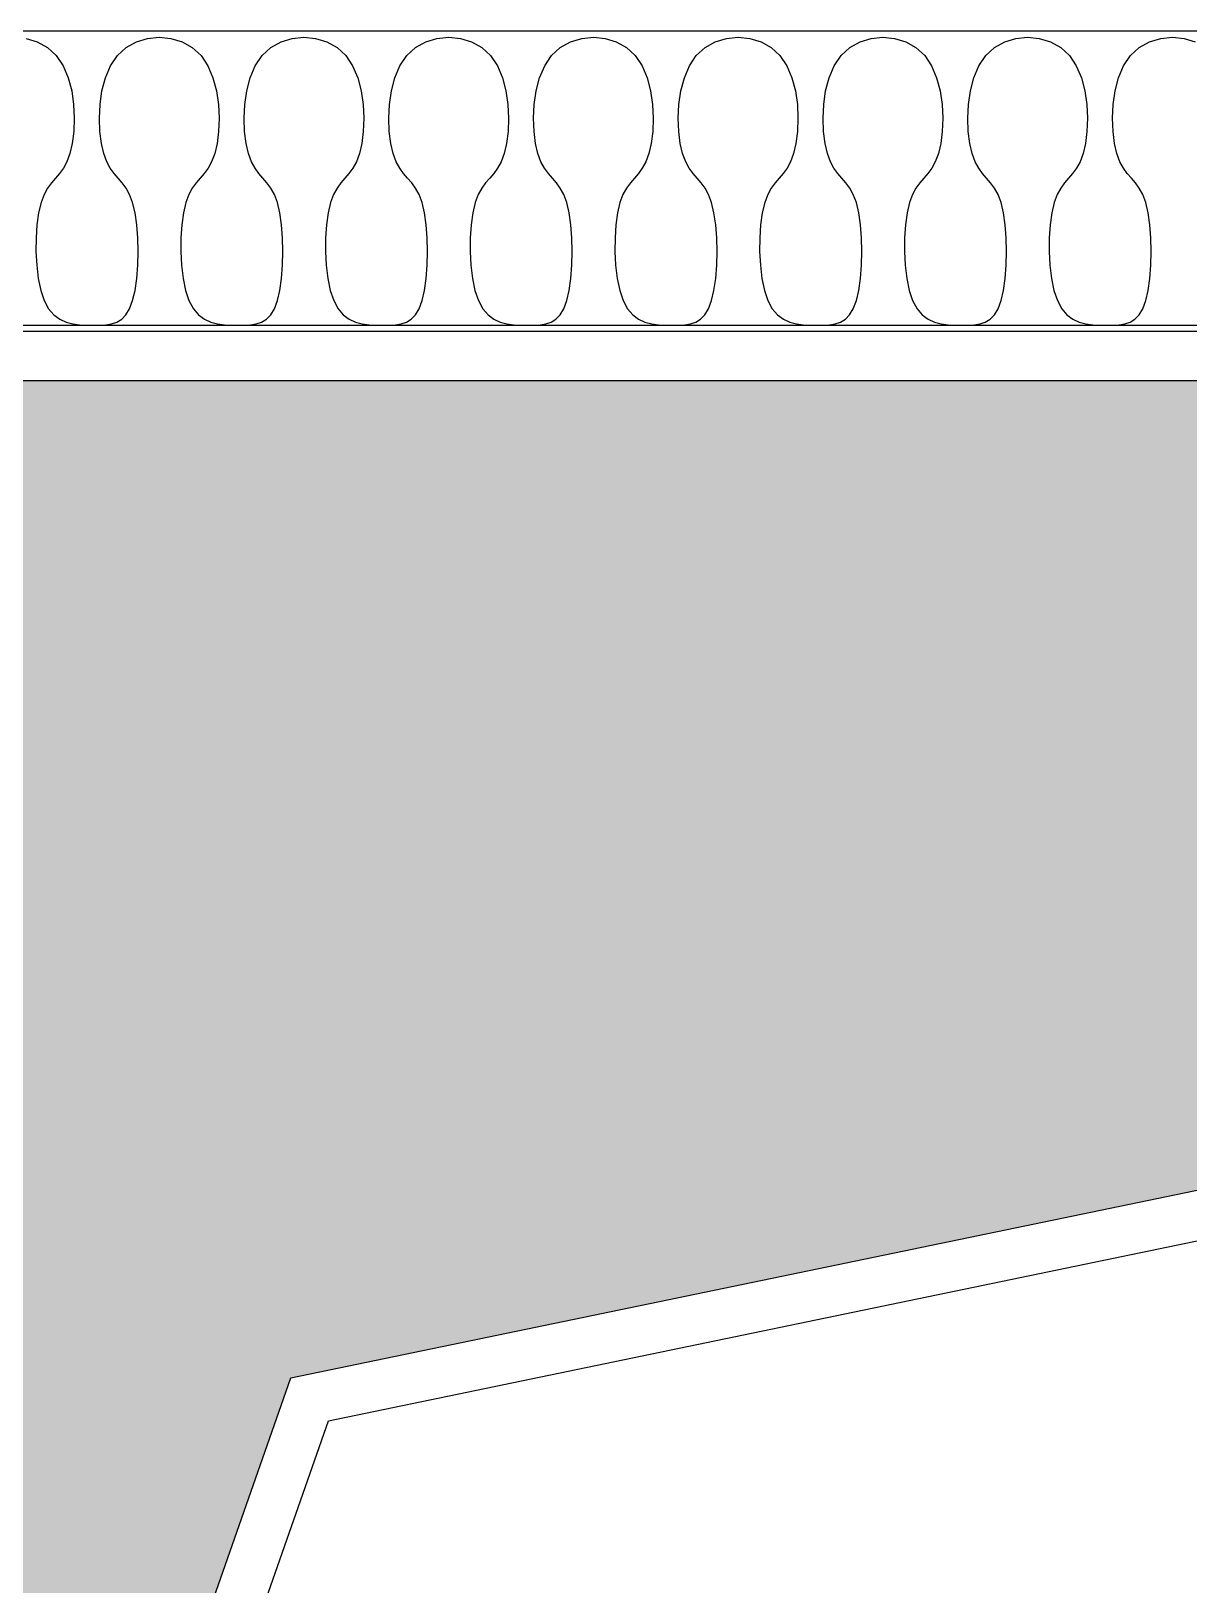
# Model space of a CAD drawing. Header units: millimetres. Extents: x -95178 to 274693, y -2232 to 263302.
# Drawn here: x 123026 to 124191, y 215302 to 216865 of the extents above; entities that cross this region are included whole.
import ezdxf

# ---------------------------------------------------------------- set-up
doc = ezdxf.new("R2010")
doc.units = ezdxf.units.MM
doc.layers.add('HATCH', color=9, linetype='Continuous')

msp = doc.modelspace()

# ---------------------------------------------------------------- linework, layer by layer
at = {"color": 4}
for p, q in [((128918.474, 216864.819, 0), (121926.474, 216864.819, 0)), ((122228.474, 216562.819, 0), (128616.474, 216562.819, 0))]:
    msp.add_line(p, q, dxfattribs=at)
at = {"color": 31}
for p, q in [((122222.474, 216568.819, 0), (128622.474, 216568.819, 0)), ((128128.661, 216512.819, 0), (122278.474, 216512.819, 0))]:
    msp.add_line(p, q, dxfattribs=at)
at = {"layer": 'HATCH'}
for p, q in [((123021.07, 216857.501, 0), (123032.33, 216854.035, 0)), ((123032.33, 216854.035, 0), (123042.604, 216848.258, 0)), ((123121.701, 216848.258, 0), (123131.976, 216854.035, 0)), ((123131.976, 216854.035, 0), (123143.236, 216857.501, 0)), ((123143.236, 216857.501, 0), (123154.99, 216858.657, 0)), ((123154.99, 216858.657, 0), (123166.743, 216857.501, 0)), ((123166.743, 216857.501, 0), (123178.004, 216854.035, 0)), ((123178.004, 216854.035, 0), (123188.278, 216848.258, 0)), ((123267.375, 216848.258, 0), (123277.65, 216854.035, 0)), ((123277.65, 216854.035, 0), (123288.91, 216857.501, 0)), ((123288.91, 216857.501, 0), (123300.664, 216858.657, 0)), ((123300.664, 216858.657, 0), (123312.417, 216857.501, 0)), ((123312.417, 216857.501, 0), (123323.678, 216854.035, 0)), ((123323.678, 216854.035, 0), (123333.952, 216848.258, 0)), ((123413.049, 216848.258, 0), (123423.324, 216854.035, 0)), ((123423.324, 216854.035, 0), (123434.584, 216857.501, 0)), ((123434.584, 216857.501, 0), (123446.338, 216858.657, 0)), ((123446.338, 216858.657, 0), (123458.091, 216857.501, 0)), ((123458.091, 216857.501, 0), (123469.352, 216854.035, 0)), ((123469.352, 216854.035, 0), (123479.626, 216848.258, 0)), ((123558.723, 216848.258, 0), (123568.997, 216854.035, 0)), ((123568.997, 216854.035, 0), (123580.258, 216857.501, 0)), ((123580.258, 216857.501, 0), (123592.012, 216858.657, 0)), ((123592.012, 216858.657, 0), (123603.765, 216857.501, 0)), ((123603.765, 216857.501, 0), (123615.026, 216854.035, 0)), ((123615.026, 216854.035, 0), (123625.3, 216848.258, 0)), ((123704.397, 216848.258, 0), (123714.671, 216854.035, 0)), ((123714.671, 216854.035, 0), (123725.932, 216857.501, 0)), ((123725.932, 216857.501, 0), (123737.686, 216858.657, 0)), ((123737.686, 216858.657, 0), (123749.439, 216857.501, 0)), ((123749.439, 216857.501, 0), (123760.7, 216854.035, 0)), ((123760.7, 216854.035, 0), (123770.974, 216848.258, 0)), ((123850.071, 216848.258, 0), (123860.345, 216854.035, 0)), ((123860.345, 216854.035, 0), (123871.606, 216857.501, 0)), ((123871.606, 216857.501, 0), (123883.36, 216858.657, 0)), ((123883.36, 216858.657, 0), (123895.113, 216857.501, 0)), ((123895.113, 216857.501, 0), (123906.374, 216854.035, 0)), ((123906.374, 216854.035, 0), (123916.648, 216848.258, 0)), ((123995.745, 216848.258, 0), (124006.019, 216854.035, 0)), ((124006.019, 216854.035, 0), (124017.28, 216857.501, 0)), ((124017.28, 216857.501, 0), (124029.034, 216858.657, 0)), ((124029.034, 216858.657, 0), (124040.787, 216857.501, 0)), ((124040.787, 216857.501, 0), (124052.048, 216854.035, 0)), ((124052.048, 216854.035, 0), (124062.322, 216848.258, 0)), ((124141.419, 216848.258, 0), (124151.693, 216854.035, 0)), ((124151.693, 216854.035, 0), (124162.954, 216857.501, 0)), ((124162.954, 216857.501, 0), (124174.707, 216858.657, 0)), ((124174.707, 216858.657, 0), (124186.461, 216857.501, 0)), ((124186.461, 216857.501, 0), (124197.722, 216854.035, 0)), ((123042.604, 216848.258, 0), (123051.399, 216840.17, 0)), ((123051.399, 216840.17, 0), (123058.33, 216829.867, 0)), ((123105.976, 216829.867, 0), (123112.907, 216840.17, 0)), ((123112.907, 216840.17, 0), (123121.701, 216848.258, 0)), ((123188.278, 216848.258, 0), (123197.073, 216840.17, 0)), ((123197.073, 216840.17, 0), (123204.004, 216829.867, 0)), ((123251.65, 216829.867, 0), (123258.581, 216840.17, 0)), ((123258.581, 216840.17, 0), (123267.375, 216848.258, 0)), ((123333.952, 216848.258, 0), (123342.747, 216840.17, 0)), ((123342.747, 216840.17, 0), (123349.678, 216829.867, 0)), ((123397.323, 216829.867, 0), (123404.255, 216840.17, 0)), ((123404.255, 216840.17, 0), (123413.049, 216848.258, 0)), ((123479.626, 216848.258, 0), (123488.421, 216840.17, 0)), ((123488.421, 216840.17, 0), (123495.352, 216829.867, 0)), ((123542.997, 216829.867, 0), (123549.929, 216840.17, 0)), ((123549.929, 216840.17, 0), (123558.723, 216848.258, 0)), ((123625.3, 216848.258, 0), (123634.095, 216840.17, 0)), ((123634.095, 216840.17, 0), (123641.026, 216829.867, 0)), ((123688.671, 216829.867, 0), (123695.603, 216840.17, 0)), ((123695.603, 216840.17, 0), (123704.397, 216848.258, 0)), ((123770.974, 216848.258, 0), (123779.769, 216840.17, 0)), ((123779.769, 216840.17, 0), (123786.7, 216829.867, 0)), ((123834.345, 216829.867, 0), (123841.276, 216840.17, 0)), ((123841.276, 216840.17, 0), (123850.071, 216848.258, 0)), ((123916.648, 216848.258, 0), (123925.443, 216840.17, 0)), ((123925.443, 216840.17, 0), (123932.374, 216829.867, 0)), ((123980.019, 216829.867, 0), (123986.95, 216840.17, 0)), ((123986.95, 216840.17, 0), (123995.745, 216848.258, 0)), ((124062.322, 216848.258, 0), (124071.117, 216840.17, 0)), ((124071.117, 216840.17, 0), (124078.048, 216829.867, 0)), ((124125.693, 216829.867, 0), (124132.624, 216840.17, 0)), ((124132.624, 216840.17, 0), (124141.419, 216848.258, 0)), ((123058.33, 216829.867, 0), (123063.45, 216817.832, 0)), ((123100.856, 216817.832, 0), (123105.976, 216829.867, 0)), ((123204.004, 216829.867, 0), (123209.124, 216817.832, 0)), ((123246.53, 216817.832, 0), (123251.65, 216829.867, 0)), ((123349.678, 216829.867, 0), (123354.798, 216817.832, 0)), ((123392.204, 216817.832, 0), (123397.323, 216829.867, 0)), ((123495.352, 216829.867, 0), (123500.472, 216817.832, 0)), ((123537.878, 216817.832, 0), (123542.997, 216829.867, 0)), ((123641.026, 216829.867, 0), (123646.146, 216817.832, 0)), ((123683.552, 216817.832, 0), (123688.671, 216829.867, 0)), ((123786.7, 216829.867, 0), (123791.82, 216817.832, 0)), ((123829.226, 216817.832, 0), (123834.345, 216829.867, 0)), ((123932.374, 216829.867, 0), (123937.494, 216817.832, 0)), ((123974.9, 216817.832, 0), (123980.019, 216829.867, 0)), ((124078.048, 216829.867, 0), (124083.167, 216817.832, 0)), ((124120.574, 216817.832, 0), (124125.693, 216829.867, 0)), ((123063.45, 216817.832, 0), (123066.919, 216804.641, 0)), ((123097.386, 216804.641, 0), (123100.856, 216817.832, 0)), ((123209.124, 216817.832, 0), (123212.593, 216804.641, 0)), ((123243.06, 216804.641, 0), (123246.53, 216817.832, 0)), ((123354.798, 216817.832, 0), (123358.267, 216804.641, 0)), ((123388.734, 216804.641, 0), (123392.204, 216817.832, 0)), ((123500.472, 216817.832, 0), (123503.941, 216804.641, 0)), ((123534.408, 216804.641, 0), (123537.878, 216817.832, 0)), ((123646.146, 216817.832, 0), (123649.615, 216804.641, 0)), ((123680.082, 216804.641, 0), (123683.552, 216817.832, 0)), ((123791.82, 216817.832, 0), (123795.289, 216804.641, 0)), ((123825.756, 216804.641, 0), (123829.226, 216817.832, 0)), ((123937.494, 216817.832, 0), (123940.963, 216804.641, 0)), ((123971.43, 216804.641, 0), (123974.9, 216817.832, 0)), ((124083.167, 216817.832, 0), (124086.637, 216804.641, 0)), ((124117.104, 216804.641, 0), (124120.574, 216817.832, 0)), ((123066.919, 216804.641, 0), (123068.9, 216790.872, 0)), ((123068.9, 216790.872, 0), (123069.553, 216777.103, 0)), ((123094.753, 216777.103, 0), (123095.406, 216790.872, 0)), ((123095.406, 216790.872, 0), (123097.386, 216804.641, 0)), ((123212.593, 216804.641, 0), (123214.574, 216790.872, 0)), ((123214.574, 216790.872, 0), (123215.227, 216777.103, 0)), ((123240.427, 216777.103, 0), (123241.08, 216790.872, 0)), ((123241.08, 216790.872, 0), (123243.06, 216804.641, 0)), ((123358.267, 216804.641, 0), (123360.248, 216790.872, 0)), ((123360.248, 216790.872, 0), (123360.901, 216777.103, 0)), ((123386.101, 216777.103, 0), (123386.754, 216790.872, 0)), ((123386.754, 216790.872, 0), (123388.734, 216804.641, 0)), ((123503.941, 216804.641, 0), (123505.922, 216790.872, 0)), ((123505.922, 216790.872, 0), (123506.575, 216777.103, 0)), ((123531.775, 216777.103, 0), (123532.428, 216790.872, 0)), ((123532.428, 216790.872, 0), (123534.408, 216804.641, 0)), ((123649.615, 216804.641, 0), (123651.596, 216790.872, 0)), ((123651.596, 216790.872, 0), (123652.249, 216777.103, 0)), ((123677.449, 216777.103, 0), (123678.102, 216790.872, 0)), ((123678.102, 216790.872, 0), (123680.082, 216804.641, 0)), ((123795.289, 216804.641, 0), (123797.27, 216790.872, 0)), ((123797.27, 216790.872, 0), (123797.922, 216777.103, 0)), ((123823.123, 216777.103, 0), (123823.776, 216790.872, 0)), ((123823.776, 216790.872, 0), (123825.756, 216804.641, 0)), ((123940.963, 216804.641, 0), (123942.944, 216790.872, 0)), ((123942.944, 216790.872, 0), (123943.596, 216777.103, 0)), ((123968.797, 216777.103, 0), (123969.449, 216790.872, 0)), ((123969.449, 216790.872, 0), (123971.43, 216804.641, 0)), ((124086.637, 216804.641, 0), (124088.618, 216790.872, 0)), ((124088.618, 216790.872, 0), (124089.27, 216777.103, 0)), ((124114.471, 216777.103, 0), (124115.123, 216790.872, 0)), ((124115.123, 216790.872, 0), (124117.104, 216804.641, 0)), ((123069.553, 216777.103, 0), (123069.039, 216763.912, 0)), ((123095.267, 216763.912, 0), (123094.753, 216777.103, 0)), ((123215.227, 216777.103, 0), (123214.713, 216763.912, 0)), ((123240.941, 216763.912, 0), (123240.427, 216777.103, 0)), ((123360.901, 216777.103, 0), (123360.387, 216763.912, 0)), ((123386.614, 216763.912, 0), (123386.101, 216777.103, 0)), ((123506.575, 216777.103, 0), (123506.061, 216763.912, 0)), ((123532.288, 216763.912, 0), (123531.775, 216777.103, 0)), ((123652.249, 216777.103, 0), (123651.735, 216763.912, 0)), ((123677.962, 216763.912, 0), (123677.449, 216777.103, 0)), ((123797.922, 216777.103, 0), (123797.409, 216763.912, 0)), ((123823.636, 216763.912, 0), (123823.123, 216777.103, 0)), ((123943.596, 216777.103, 0), (123943.083, 216763.912, 0)), ((123969.31, 216763.912, 0), (123968.797, 216777.103, 0)), ((124089.27, 216777.103, 0), (124088.757, 216763.912, 0)), ((124114.984, 216763.912, 0), (124114.471, 216777.103, 0)), ((123069.039, 216763.912, 0), (123067.52, 216751.876, 0)), ((123096.786, 216751.876, 0), (123095.267, 216763.912, 0)), ((123214.713, 216763.912, 0), (123213.194, 216751.876, 0)), ((123242.459, 216751.876, 0), (123240.941, 216763.912, 0)), ((123360.387, 216763.912, 0), (123358.868, 216751.876, 0)), ((123388.133, 216751.876, 0), (123386.614, 216763.912, 0)), ((123506.061, 216763.912, 0), (123504.542, 216751.876, 0)), ((123533.807, 216751.876, 0), (123532.288, 216763.912, 0)), ((123651.735, 216763.912, 0), (123650.216, 216751.876, 0)), ((123679.481, 216751.876, 0), (123677.962, 216763.912, 0)), ((123797.409, 216763.912, 0), (123795.89, 216751.876, 0)), ((123825.155, 216751.876, 0), (123823.636, 216763.912, 0)), ((123943.083, 216763.912, 0), (123941.564, 216751.876, 0)), ((123970.829, 216751.876, 0), (123969.31, 216763.912, 0)), ((124088.757, 216763.912, 0), (124087.238, 216751.876, 0)), ((124116.503, 216751.876, 0), (124114.984, 216763.912, 0)), ((123067.52, 216751.876, 0), (123065.157, 216741.574, 0)), ((123099.149, 216741.574, 0), (123096.786, 216751.876, 0)), ((123213.194, 216751.876, 0), (123210.831, 216741.574, 0)), ((123244.822, 216741.574, 0), (123242.459, 216751.876, 0)), ((123358.868, 216751.876, 0), (123356.505, 216741.574, 0)), ((123390.496, 216741.574, 0), (123388.133, 216751.876, 0)), ((123504.542, 216751.876, 0), (123502.179, 216741.574, 0)), ((123536.17, 216741.574, 0), (123533.807, 216751.876, 0)), ((123650.216, 216751.876, 0), (123647.853, 216741.574, 0)), ((123681.844, 216741.574, 0), (123679.481, 216751.876, 0)), ((123795.89, 216751.876, 0), (123793.527, 216741.574, 0)), ((123827.518, 216741.574, 0), (123825.155, 216751.876, 0)), ((123941.564, 216751.876, 0), (123939.201, 216741.574, 0)), ((123973.192, 216741.574, 0), (123970.829, 216751.876, 0)), ((124087.238, 216751.876, 0), (124084.875, 216741.574, 0)), ((124118.866, 216741.574, 0), (124116.503, 216751.876, 0)), ((123058.557, 216726.938, 0), (123054.659, 216721.643, 0)), ((123062.113, 216733.389, 0), (123058.557, 216726.938, 0)), ((123065.157, 216741.574, 0), (123062.113, 216733.389, 0)), ((123102.193, 216733.389, 0), (123099.149, 216741.574, 0)), ((123105.749, 216726.938, 0), (123102.193, 216733.389, 0)), ((123109.647, 216721.643, 0), (123105.749, 216726.938, 0)), ((123204.231, 216726.938, 0), (123200.333, 216721.643, 0)), ((123207.787, 216733.389, 0), (123204.231, 216726.938, 0)), ((123210.831, 216741.574, 0), (123207.787, 216733.389, 0)), ((123247.867, 216733.389, 0), (123244.822, 216741.574, 0)), ((123251.423, 216726.938, 0), (123247.867, 216733.389, 0)), ((123255.321, 216721.643, 0), (123251.423, 216726.938, 0)), ((123349.905, 216726.938, 0), (123346.007, 216721.643, 0)), ((123353.461, 216733.389, 0), (123349.905, 216726.938, 0)), ((123356.505, 216741.574, 0), (123353.461, 216733.389, 0)), ((123393.541, 216733.389, 0), (123390.496, 216741.574, 0)), ((123397.097, 216726.938, 0), (123393.541, 216733.389, 0)), ((123400.995, 216721.643, 0), (123397.097, 216726.938, 0)), ((123495.579, 216726.938, 0), (123491.681, 216721.643, 0)), ((123499.135, 216733.389, 0), (123495.579, 216726.938, 0)), ((123502.179, 216741.574, 0), (123499.135, 216733.389, 0)), ((123539.215, 216733.389, 0), (123536.17, 216741.574, 0)), ((123542.771, 216726.938, 0), (123539.215, 216733.389, 0)), ((123546.669, 216721.643, 0), (123542.771, 216726.938, 0)), ((123641.252, 216726.938, 0), (123637.355, 216721.643, 0)), ((123644.809, 216733.389, 0), (123641.252, 216726.938, 0)), ((123647.853, 216741.574, 0), (123644.809, 216733.389, 0)), ((123684.889, 216733.389, 0), (123681.844, 216741.574, 0)), ((123688.445, 216726.938, 0), (123684.889, 216733.389, 0)), ((123692.343, 216721.643, 0), (123688.445, 216726.938, 0)), ((123786.926, 216726.938, 0), (123783.029, 216721.643, 0)), ((123790.483, 216733.389, 0), (123786.926, 216726.938, 0)), ((123793.527, 216741.574, 0), (123790.483, 216733.389, 0)), ((123830.562, 216733.389, 0), (123827.518, 216741.574, 0)), ((123834.119, 216726.938, 0), (123830.562, 216733.389, 0)), ((123838.016, 216721.643, 0), (123834.119, 216726.938, 0)), ((123932.6, 216726.938, 0), (123928.703, 216721.643, 0)), ((123936.157, 216733.389, 0), (123932.6, 216726.938, 0)), ((123939.201, 216741.574, 0), (123936.157, 216733.389, 0)), ((123976.236, 216733.389, 0), (123973.192, 216741.574, 0)), ((123979.793, 216726.938, 0), (123976.236, 216733.389, 0)), ((123983.69, 216721.643, 0), (123979.793, 216726.938, 0)), ((124078.274, 216726.938, 0), (124074.377, 216721.643, 0)), ((124081.831, 216733.389, 0), (124078.274, 216726.938, 0)), ((124084.875, 216741.574, 0), (124081.831, 216733.389, 0)), ((124121.91, 216733.389, 0), (124118.866, 216741.574, 0)), ((124125.467, 216726.938, 0), (124121.91, 216733.389, 0)), ((124129.364, 216721.643, 0), (124125.467, 216726.938, 0)), ((123046.522, 216712.207, 0), (123042.624, 216706.911, 0)), ((123050.591, 216716.925, 0), (123046.522, 216712.207, 0)), ((123054.659, 216721.643, 0), (123050.591, 216716.925, 0)), ((123113.715, 216716.925, 0), (123109.647, 216721.643, 0)), ((123117.784, 216712.207, 0), (123113.715, 216716.925, 0)), ((123121.681, 216706.911, 0), (123117.784, 216712.207, 0)), ((123192.196, 216712.207, 0), (123188.298, 216706.911, 0)), ((123196.264, 216716.925, 0), (123192.196, 216712.207, 0)), ((123200.333, 216721.643, 0), (123196.264, 216716.925, 0)), ((123259.389, 216716.925, 0), (123255.321, 216721.643, 0)), ((123263.458, 216712.207, 0), (123259.389, 216716.925, 0)), ((123267.355, 216706.911, 0), (123263.458, 216712.207, 0)), ((123337.87, 216712.207, 0), (123333.972, 216706.911, 0)), ((123341.938, 216716.925, 0), (123337.87, 216712.207, 0)), ((123346.007, 216721.643, 0), (123341.938, 216716.925, 0)), ((123405.063, 216716.925, 0), (123400.995, 216721.643, 0)), ((123409.131, 216712.207, 0), (123405.063, 216716.925, 0)), ((123413.029, 216706.911, 0), (123409.131, 216712.207, 0)), ((123483.544, 216712.207, 0), (123479.646, 216706.911, 0)), ((123487.612, 216716.925, 0), (123483.544, 216712.207, 0)), ((123491.681, 216721.643, 0), (123487.612, 216716.925, 0)), ((123550.737, 216716.925, 0), (123546.669, 216721.643, 0)), ((123554.805, 216712.207, 0), (123550.737, 216716.925, 0)), ((123558.703, 216706.911, 0), (123554.805, 216712.207, 0)), ((123629.218, 216712.207, 0), (123625.32, 216706.911, 0)), ((123633.286, 216716.925, 0), (123629.218, 216712.207, 0)), ((123637.355, 216721.643, 0), (123633.286, 216716.925, 0)), ((123696.411, 216716.925, 0), (123692.343, 216721.643, 0)), ((123700.479, 216712.207, 0), (123696.411, 216716.925, 0)), ((123704.377, 216706.911, 0), (123700.479, 216712.207, 0)), ((123774.892, 216712.207, 0), (123770.994, 216706.911, 0)), ((123778.96, 216716.925, 0), (123774.892, 216712.207, 0)), ((123783.029, 216721.643, 0), (123778.96, 216716.925, 0)), ((123842.085, 216716.925, 0), (123838.016, 216721.643, 0)), ((123846.153, 216712.207, 0), (123842.085, 216716.925, 0)), ((123850.051, 216706.911, 0), (123846.153, 216712.207, 0)), ((123920.566, 216712.207, 0), (123916.668, 216706.911, 0)), ((123924.634, 216716.925, 0), (123920.566, 216712.207, 0)), ((123928.703, 216721.643, 0), (123924.634, 216716.925, 0)), ((123987.759, 216716.925, 0), (123983.69, 216721.643, 0)), ((123991.827, 216712.207, 0), (123987.759, 216716.925, 0)), ((123995.725, 216706.911, 0), (123991.827, 216712.207, 0)), ((124066.24, 216712.207, 0), (124062.342, 216706.911, 0)), ((124070.308, 216716.925, 0), (124066.24, 216712.207, 0)), ((124074.377, 216721.643, 0), (124070.308, 216716.925, 0)), ((124133.433, 216716.925, 0), (124129.364, 216721.643, 0)), ((124137.501, 216712.207, 0), (124133.433, 216716.925, 0)), ((124141.399, 216706.911, 0), (124137.501, 216712.207, 0)), ((123039.068, 216700.46, 0), (123036.024, 216692.276, 0)), ((123042.624, 216706.911, 0), (123039.068, 216700.46, 0)), ((123125.238, 216700.46, 0), (123121.681, 216706.911, 0)), ((123128.282, 216692.276, 0), (123125.238, 216700.46, 0)), ((123184.742, 216700.46, 0), (123181.698, 216692.276, 0)), ((123188.298, 216706.911, 0), (123184.742, 216700.46, 0)), ((123270.912, 216700.46, 0), (123267.355, 216706.911, 0)), ((123273.956, 216692.276, 0), (123270.912, 216700.46, 0)), ((123330.416, 216700.46, 0), (123327.372, 216692.276, 0)), ((123333.972, 216706.911, 0), (123330.416, 216700.46, 0)), ((123416.586, 216700.46, 0), (123413.029, 216706.911, 0)), ((123419.63, 216692.276, 0), (123416.586, 216700.46, 0)), ((123476.09, 216700.46, 0), (123473.046, 216692.276, 0)), ((123479.646, 216706.911, 0), (123476.09, 216700.46, 0)), ((123562.259, 216700.46, 0), (123558.703, 216706.911, 0)), ((123565.304, 216692.276, 0), (123562.259, 216700.46, 0)), ((123621.764, 216700.46, 0), (123618.72, 216692.276, 0)), ((123625.32, 216706.911, 0), (123621.764, 216700.46, 0)), ((123707.933, 216700.46, 0), (123704.377, 216706.911, 0)), ((123710.978, 216692.276, 0), (123707.933, 216700.46, 0)), ((123767.438, 216700.46, 0), (123764.394, 216692.276, 0)), ((123770.994, 216706.911, 0), (123767.438, 216700.46, 0)), ((123853.607, 216700.46, 0), (123850.051, 216706.911, 0)), ((123856.652, 216692.276, 0), (123853.607, 216700.46, 0)), ((123913.112, 216700.46, 0), (123910.068, 216692.276, 0)), ((123916.668, 216706.911, 0), (123913.112, 216700.46, 0)), ((123999.281, 216700.46, 0), (123995.725, 216706.911, 0)), ((124002.326, 216692.276, 0), (123999.281, 216700.46, 0)), ((124058.786, 216700.46, 0), (124055.742, 216692.276, 0)), ((124062.342, 216706.911, 0), (124058.786, 216700.46, 0)), ((124144.955, 216700.46, 0), (124141.399, 216706.911, 0)), ((124147.999, 216692.276, 0), (124144.955, 216700.46, 0)), ((123033.64, 216681.973, 0), (123031.978, 216669.937, 0)), ((123036.024, 216692.276, 0), (123033.64, 216681.973, 0)), ((123130.672, 216681.973, 0), (123128.282, 216692.276, 0)), ((123132.379, 216669.937, 0), (123130.672, 216681.973, 0)), ((123179.314, 216681.973, 0), (123177.652, 216669.937, 0)), ((123181.698, 216692.276, 0), (123179.314, 216681.973, 0)), ((123276.346, 216681.973, 0), (123273.956, 216692.276, 0)), ((123278.053, 216669.937, 0), (123276.346, 216681.973, 0)), ((123324.988, 216681.973, 0), (123323.325, 216669.937, 0)), ((123327.372, 216692.276, 0), (123324.988, 216681.973, 0)), ((123422.02, 216681.973, 0), (123419.63, 216692.276, 0)), ((123423.727, 216669.937, 0), (123422.02, 216681.973, 0)), ((123470.662, 216681.973, 0), (123468.999, 216669.937, 0)), ((123473.046, 216692.276, 0), (123470.662, 216681.973, 0)), ((123567.694, 216681.973, 0), (123565.304, 216692.276, 0)), ((123569.401, 216669.937, 0), (123567.694, 216681.973, 0)), ((123616.336, 216681.973, 0), (123614.673, 216669.937, 0)), ((123618.72, 216692.276, 0), (123616.336, 216681.973, 0)), ((123713.367, 216681.973, 0), (123710.978, 216692.276, 0)), ((123715.075, 216669.937, 0), (123713.367, 216681.973, 0)), ((123762.01, 216681.973, 0), (123760.347, 216669.937, 0)), ((123764.394, 216692.276, 0), (123762.01, 216681.973, 0)), ((123859.041, 216681.973, 0), (123856.652, 216692.276, 0)), ((123860.748, 216669.937, 0), (123859.041, 216681.973, 0)), ((123907.684, 216681.973, 0), (123906.021, 216669.937, 0)), ((123910.068, 216692.276, 0), (123907.684, 216681.973, 0)), ((124004.715, 216681.973, 0), (124002.326, 216692.276, 0)), ((124006.422, 216669.937, 0), (124004.715, 216681.973, 0)), ((124053.358, 216681.973, 0), (124051.695, 216669.937, 0)), ((124055.742, 216692.276, 0), (124053.358, 216681.973, 0)), ((124150.389, 216681.973, 0), (124147.999, 216692.276, 0)), ((124152.096, 216669.937, 0), (124150.389, 216681.973, 0)), ((123031.978, 216669.937, 0), (123031.073, 216656.746, 0)), ((123133.403, 216656.746, 0), (123132.379, 216669.937, 0)), ((123177.652, 216669.937, 0), (123176.747, 216656.746, 0)), ((123279.077, 216656.746, 0), (123278.053, 216669.937, 0)), ((123323.325, 216669.937, 0), (123322.421, 216656.746, 0)), ((123424.751, 216656.746, 0), (123423.727, 216669.937, 0)), ((123468.999, 216669.937, 0), (123468.095, 216656.746, 0)), ((123570.425, 216656.746, 0), (123569.401, 216669.937, 0)), ((123614.673, 216669.937, 0), (123613.769, 216656.746, 0)), ((123716.099, 216656.746, 0), (123715.075, 216669.937, 0)), ((123760.347, 216669.937, 0), (123759.443, 216656.746, 0)), ((123861.773, 216656.746, 0), (123860.748, 216669.937, 0)), ((123906.021, 216669.937, 0), (123905.117, 216656.746, 0)), ((124007.447, 216656.746, 0), (124006.422, 216669.937, 0)), ((124051.695, 216669.937, 0), (124050.791, 216656.746, 0)), ((124153.121, 216656.746, 0), (124152.096, 216669.937, 0)), ((123031.073, 216656.746, 0), (123030.966, 216642.978, 0)), ((123133.744, 216642.978, 0), (123133.403, 216656.746, 0)), ((123176.747, 216656.746, 0), (123176.64, 216642.978, 0)), ((123279.418, 216642.978, 0), (123279.077, 216656.746, 0)), ((123322.421, 216656.746, 0), (123322.314, 216642.978, 0)), ((123425.092, 216642.978, 0), (123424.751, 216656.746, 0)), ((123468.095, 216656.746, 0), (123467.988, 216642.978, 0)), ((123570.766, 216642.978, 0), (123570.425, 216656.746, 0)), ((123613.769, 216656.746, 0), (123613.662, 216642.978, 0)), ((123716.44, 216642.978, 0), (123716.099, 216656.746, 0)), ((123759.443, 216656.746, 0), (123759.336, 216642.978, 0)), ((123862.114, 216642.978, 0), (123861.773, 216656.746, 0)), ((123905.117, 216656.746, 0), (123905.01, 216642.978, 0)), ((124007.788, 216642.978, 0), (124007.447, 216656.746, 0)), ((124050.791, 216656.746, 0), (124050.684, 216642.978, 0)), ((124153.462, 216642.978, 0), (124153.121, 216656.746, 0)), ((123030.966, 216642.978, 0), (123031.693, 216629.209, 0)), ((123133.403, 216629.209, 0), (123133.744, 216642.978, 0)), ((123176.64, 216642.978, 0), (123177.367, 216629.209, 0)), ((123279.077, 216629.209, 0), (123279.418, 216642.978, 0)), ((123322.314, 216642.978, 0), (123323.041, 216629.209, 0)), ((123424.751, 216629.209, 0), (123425.092, 216642.978, 0)), ((123467.988, 216642.978, 0), (123468.715, 216629.209, 0)), ((123570.425, 216629.209, 0), (123570.766, 216642.978, 0)), ((123613.662, 216642.978, 0), (123614.389, 216629.209, 0)), ((123716.099, 216629.209, 0), (123716.44, 216642.978, 0)), ((123759.336, 216642.978, 0), (123760.063, 216629.209, 0)), ((123861.773, 216629.209, 0), (123862.114, 216642.978, 0)), ((123905.01, 216642.978, 0), (123905.737, 216629.209, 0)), ((124007.447, 216629.209, 0), (124007.788, 216642.978, 0)), ((124050.684, 216642.978, 0), (124051.411, 216629.209, 0)), ((124153.121, 216629.209, 0), (124153.462, 216642.978, 0)), ((123031.693, 216629.209, 0), (123033.293, 216616.018, 0)), ((123132.379, 216616.018, 0), (123133.403, 216629.209, 0)), ((123177.367, 216629.209, 0), (123178.967, 216616.018, 0)), ((123278.053, 216616.018, 0), (123279.077, 216629.209, 0)), ((123323.041, 216629.209, 0), (123324.641, 216616.018, 0)), ((123423.727, 216616.018, 0), (123424.751, 216629.209, 0)), ((123468.715, 216629.209, 0), (123470.315, 216616.018, 0)), ((123569.401, 216616.018, 0), (123570.425, 216629.209, 0)), ((123614.389, 216629.209, 0), (123615.989, 216616.018, 0)), ((123715.075, 216616.018, 0), (123716.099, 216629.209, 0)), ((123760.063, 216629.209, 0), (123761.663, 216616.018, 0)), ((123860.748, 216616.018, 0), (123861.773, 216629.209, 0)), ((123905.737, 216629.209, 0), (123907.336, 216616.018, 0)), ((124006.422, 216616.018, 0), (124007.447, 216629.209, 0)), ((124051.411, 216629.209, 0), (124053.01, 216616.018, 0)), ((124152.096, 216616.018, 0), (124153.121, 216629.209, 0)), ((123033.293, 216616.018, 0), (123035.803, 216603.982, 0)), ((123035.803, 216603.982, 0), (123039.261, 216593.68, 0)), ((123128.282, 216593.68, 0), (123130.672, 216603.982, 0)), ((123130.672, 216603.982, 0), (123132.379, 216616.018, 0)), ((123178.967, 216616.018, 0), (123181.477, 216603.982, 0)), ((123181.477, 216603.982, 0), (123184.935, 216593.68, 0)), ((123273.956, 216593.68, 0), (123276.346, 216603.982, 0)), ((123276.346, 216603.982, 0), (123278.053, 216616.018, 0)), ((123324.641, 216616.018, 0), (123327.151, 216603.982, 0)), ((123327.151, 216603.982, 0), (123330.609, 216593.68, 0)), ((123419.63, 216593.68, 0), (123422.02, 216603.982, 0)), ((123422.02, 216603.982, 0), (123423.727, 216616.018, 0)), ((123470.315, 216616.018, 0), (123472.825, 216603.982, 0)), ((123472.825, 216603.982, 0), (123476.283, 216593.68, 0)), ((123565.304, 216593.68, 0), (123567.694, 216603.982, 0)), ((123567.694, 216603.982, 0), (123569.401, 216616.018, 0)), ((123615.989, 216616.018, 0), (123618.499, 216603.982, 0)), ((123618.499, 216603.982, 0), (123621.957, 216593.68, 0)), ((123710.978, 216593.68, 0), (123713.367, 216603.982, 0)), ((123713.367, 216603.982, 0), (123715.075, 216616.018, 0)), ((123761.663, 216616.018, 0), (123764.173, 216603.982, 0)), ((123764.173, 216603.982, 0), (123767.631, 216593.68, 0)), ((123856.652, 216593.68, 0), (123859.041, 216603.982, 0)), ((123859.041, 216603.982, 0), (123860.748, 216616.018, 0)), ((123907.336, 216616.018, 0), (123909.847, 216603.982, 0)), ((123909.847, 216603.982, 0), (123913.305, 216593.68, 0)), ((124002.326, 216593.68, 0), (124004.715, 216603.982, 0)), ((124004.715, 216603.982, 0), (124006.422, 216616.018, 0)), ((124053.01, 216616.018, 0), (124055.52, 216603.982, 0)), ((124055.52, 216603.982, 0), (124058.979, 216593.68, 0)), ((124147.999, 216593.68, 0), (124150.389, 216603.982, 0)), ((124150.389, 216603.982, 0), (124152.096, 216616.018, 0)), ((123039.261, 216593.68, 0), (123043.673, 216585.543, 0)), ((123125.217, 216585.543, 0), (123128.282, 216593.68, 0)), ((123184.935, 216593.68, 0), (123189.347, 216585.543, 0)), ((123270.891, 216585.543, 0), (123273.956, 216593.68, 0)), ((123330.609, 216593.68, 0), (123335.021, 216585.543, 0)), ((123416.565, 216585.543, 0), (123419.63, 216593.68, 0)), ((123476.283, 216593.68, 0), (123480.695, 216585.543, 0)), ((123562.239, 216585.543, 0), (123565.304, 216593.68, 0)), ((123621.957, 216593.68, 0), (123626.369, 216585.543, 0)), ((123707.913, 216585.543, 0), (123710.978, 216593.68, 0)), ((123767.631, 216593.68, 0), (123772.043, 216585.543, 0)), ((123853.587, 216585.543, 0), (123856.652, 216593.68, 0)), ((123913.305, 216593.68, 0), (123917.717, 216585.543, 0)), ((123999.261, 216585.543, 0), (124002.326, 216593.68, 0)), ((124058.979, 216593.68, 0), (124063.391, 216585.543, 0)), ((124144.935, 216585.543, 0), (124147.999, 216593.68, 0)), ((123043.673, 216585.543, 0), (123048.91, 216579.429, 0)), ((123048.91, 216579.429, 0), (123054.81, 216575.048, 0)), ((123054.81, 216575.048, 0), (123061.213, 216572.112, 0)), ((123061.213, 216572.112, 0), (123067.958, 216570.33, 0)), ((123107.078, 216570.33, 0), (123112.4, 216572.112, 0)), ((123112.4, 216572.112, 0), (123117.229, 216575.048, 0)), ((123117.229, 216575.048, 0), (123121.517, 216579.429, 0)), ((123121.517, 216579.429, 0), (123125.217, 216585.543, 0)), ((123189.347, 216585.543, 0), (123194.583, 216579.429, 0)), ((123194.583, 216579.429, 0), (123200.484, 216575.048, 0)), ((123200.484, 216575.048, 0), (123206.887, 216572.112, 0)), ((123206.887, 216572.112, 0), (123213.632, 216570.33, 0)), ((123252.752, 216570.33, 0), (123258.074, 216572.112, 0)), ((123258.074, 216572.112, 0), (123262.903, 216575.048, 0)), ((123262.903, 216575.048, 0), (123267.191, 216579.429, 0)), ((123267.191, 216579.429, 0), (123270.891, 216585.543, 0)), ((123335.021, 216585.543, 0), (123340.257, 216579.429, 0)), ((123340.257, 216579.429, 0), (123346.158, 216575.048, 0)), ((123346.158, 216575.048, 0), (123352.561, 216572.112, 0)), ((123352.561, 216572.112, 0), (123359.306, 216570.33, 0)), ((123398.426, 216570.33, 0), (123403.748, 216572.112, 0)), ((123403.748, 216572.112, 0), (123408.577, 216575.048, 0)), ((123408.577, 216575.048, 0), (123412.865, 216579.429, 0)), ((123412.865, 216579.429, 0), (123416.565, 216585.543, 0)), ((123480.695, 216585.543, 0), (123485.931, 216579.429, 0)), ((123485.931, 216579.429, 0), (123491.832, 216575.048, 0)), ((123491.832, 216575.048, 0), (123498.235, 216572.112, 0)), ((123498.235, 216572.112, 0), (123504.98, 216570.33, 0)), ((123544.1, 216570.33, 0), (123549.422, 216572.112, 0)), ((123549.422, 216572.112, 0), (123554.251, 216575.048, 0)), ((123554.251, 216575.048, 0), (123558.539, 216579.429, 0)), ((123558.539, 216579.429, 0), (123562.239, 216585.543, 0)), ((123626.369, 216585.543, 0), (123631.605, 216579.429, 0)), ((123631.605, 216579.429, 0), (123637.506, 216575.048, 0)), ((123637.506, 216575.048, 0), (123643.909, 216572.112, 0)), ((123643.909, 216572.112, 0), (123650.654, 216570.33, 0)), ((123689.774, 216570.33, 0), (123695.096, 216572.112, 0)), ((123695.096, 216572.112, 0), (123699.925, 216575.048, 0)), ((123699.925, 216575.048, 0), (123704.213, 216579.429, 0)), ((123704.213, 216579.429, 0), (123707.913, 216585.543, 0)), ((123772.043, 216585.543, 0), (123777.279, 216579.429, 0)), ((123777.279, 216579.429, 0), (123783.18, 216575.048, 0)), ((123783.18, 216575.048, 0), (123789.583, 216572.112, 0)), ((123789.583, 216572.112, 0), (123796.328, 216570.33, 0)), ((123835.448, 216570.33, 0), (123840.77, 216572.112, 0)), ((123840.77, 216572.112, 0), (123845.599, 216575.048, 0)), ((123845.599, 216575.048, 0), (123849.887, 216579.429, 0)), ((123849.887, 216579.429, 0), (123853.587, 216585.543, 0)), ((123917.717, 216585.543, 0), (123922.953, 216579.429, 0)), ((123922.953, 216579.429, 0), (123928.854, 216575.048, 0)), ((123928.854, 216575.048, 0), (123935.257, 216572.112, 0)), ((123935.257, 216572.112, 0), (123942.002, 216570.33, 0)), ((123981.122, 216570.33, 0), (123986.444, 216572.112, 0)), ((123986.444, 216572.112, 0), (123991.272, 216575.048, 0)), ((123991.272, 216575.048, 0), (123995.561, 216579.429, 0)), ((123995.561, 216579.429, 0), (123999.261, 216585.543, 0)), ((124063.391, 216585.543, 0), (124068.627, 216579.429, 0)), ((124068.627, 216579.429, 0), (124074.528, 216575.048, 0)), ((124074.528, 216575.048, 0), (124080.931, 216572.112, 0)), ((124080.931, 216572.112, 0), (124087.675, 216570.33, 0)), ((124126.796, 216570.33, 0), (124132.118, 216572.112, 0)), ((124132.118, 216572.112, 0), (124136.946, 216575.048, 0)), ((124136.946, 216575.048, 0), (124141.235, 216579.429, 0)), ((124141.235, 216579.429, 0), (124144.935, 216585.543, 0)), ((123067.958, 216570.33, 0), (123074.883, 216569.416, 0)), ((123074.883, 216569.416, 0), (123081.826, 216569.079, 0)), ((123081.826, 216569.079, 0), (123088.628, 216569.031, 0)), ((123088.628, 216569.031, 0), (123095.145, 216569.079, 0)), ((123095.145, 216569.079, 0), (123101.311, 216569.416, 0)), ((123101.311, 216569.416, 0), (123107.078, 216570.33, 0)), ((123213.632, 216570.33, 0), (123220.557, 216569.416, 0)), ((123220.557, 216569.416, 0), (123227.5, 216569.079, 0)), ((123227.5, 216569.079, 0), (123234.302, 216569.031, 0)), ((123234.302, 216569.031, 0), (123240.819, 216569.079, 0)), ((123240.819, 216569.079, 0), (123246.985, 216569.416, 0)), ((123246.985, 216569.416, 0), (123252.752, 216570.33, 0)), ((123325.362, 215466.641, 0), (128616.474, 216562.819, 0)), ((123359.306, 216570.33, 0), (123366.23, 216569.416, 0)), ((123366.23, 216569.416, 0), (123373.174, 216569.079, 0)), ((123373.174, 216569.079, 0), (123379.976, 216569.031, 0)), ((123379.976, 216569.031, 0), (123386.493, 216569.079, 0)), ((123386.493, 216569.079, 0), (123392.658, 216569.416, 0)), ((123392.658, 216569.416, 0), (123398.426, 216570.33, 0)), ((123504.98, 216570.33, 0), (123511.904, 216569.416, 0)), ((123511.904, 216569.416, 0), (123518.848, 216569.079, 0)), ((123518.848, 216569.079, 0), (123525.65, 216569.031, 0)), ((123525.65, 216569.031, 0), (123532.166, 216569.079, 0)), ((123532.166, 216569.079, 0), (123538.332, 216569.416, 0)), ((123538.332, 216569.416, 0), (123544.1, 216570.33, 0)), ((123650.654, 216570.33, 0), (123657.578, 216569.416, 0)), ((123657.578, 216569.416, 0), (123664.522, 216569.079, 0)), ((123664.522, 216569.079, 0), (123671.324, 216569.031, 0)), ((123671.324, 216569.031, 0), (123677.84, 216569.079, 0)), ((123677.84, 216569.079, 0), (123684.006, 216569.416, 0)), ((123684.006, 216569.416, 0), (123689.774, 216570.33, 0)), ((123796.328, 216570.33, 0), (123803.252, 216569.416, 0)), ((123803.252, 216569.416, 0), (123810.196, 216569.079, 0)), ((123810.196, 216569.079, 0), (123816.997, 216569.031, 0)), ((123816.997, 216569.031, 0), (123823.514, 216569.079, 0)), ((123823.514, 216569.079, 0), (123829.68, 216569.416, 0)), ((123829.68, 216569.416, 0), (123835.448, 216570.33, 0)), ((123942.002, 216570.33, 0), (123948.926, 216569.416, 0)), ((123948.926, 216569.416, 0), (123955.87, 216569.079, 0)), ((123955.87, 216569.079, 0), (123962.671, 216569.031, 0)), ((123962.671, 216569.031, 0), (123969.188, 216569.079, 0)), ((123969.188, 216569.079, 0), (123975.354, 216569.416, 0)), ((123975.354, 216569.416, 0), (123981.122, 216570.33, 0)), ((124087.675, 216570.33, 0), (124094.6, 216569.416, 0)), ((124094.6, 216569.416, 0), (124101.544, 216569.079, 0)), ((124101.544, 216569.079, 0), (124108.345, 216569.031, 0)), ((124108.345, 216569.031, 0), (124114.862, 216569.079, 0)), ((124114.862, 216569.079, 0), (124121.028, 216569.416, 0)), ((124121.028, 216569.416, 0), (124126.796, 216570.33, 0)), ((123287.522, 215509.864, 0), (128128.661, 216512.819, 0)), ((122278.474, 212628.84, 0), (123287.522, 215509.864, 0)), ((122228.474, 212334.819, 0), (123325.362, 215466.641, 0))]:
    msp.add_line(p, q, dxfattribs=at)
msp.add_solid([(122278.474, 212628.84, 0), (122278.474, 216512.819, 0), (123287.522, 215509.864, 0), (128128.661, 216512.819, 0)], dxfattribs=at)

doc.saveas('drawing.dxf')
